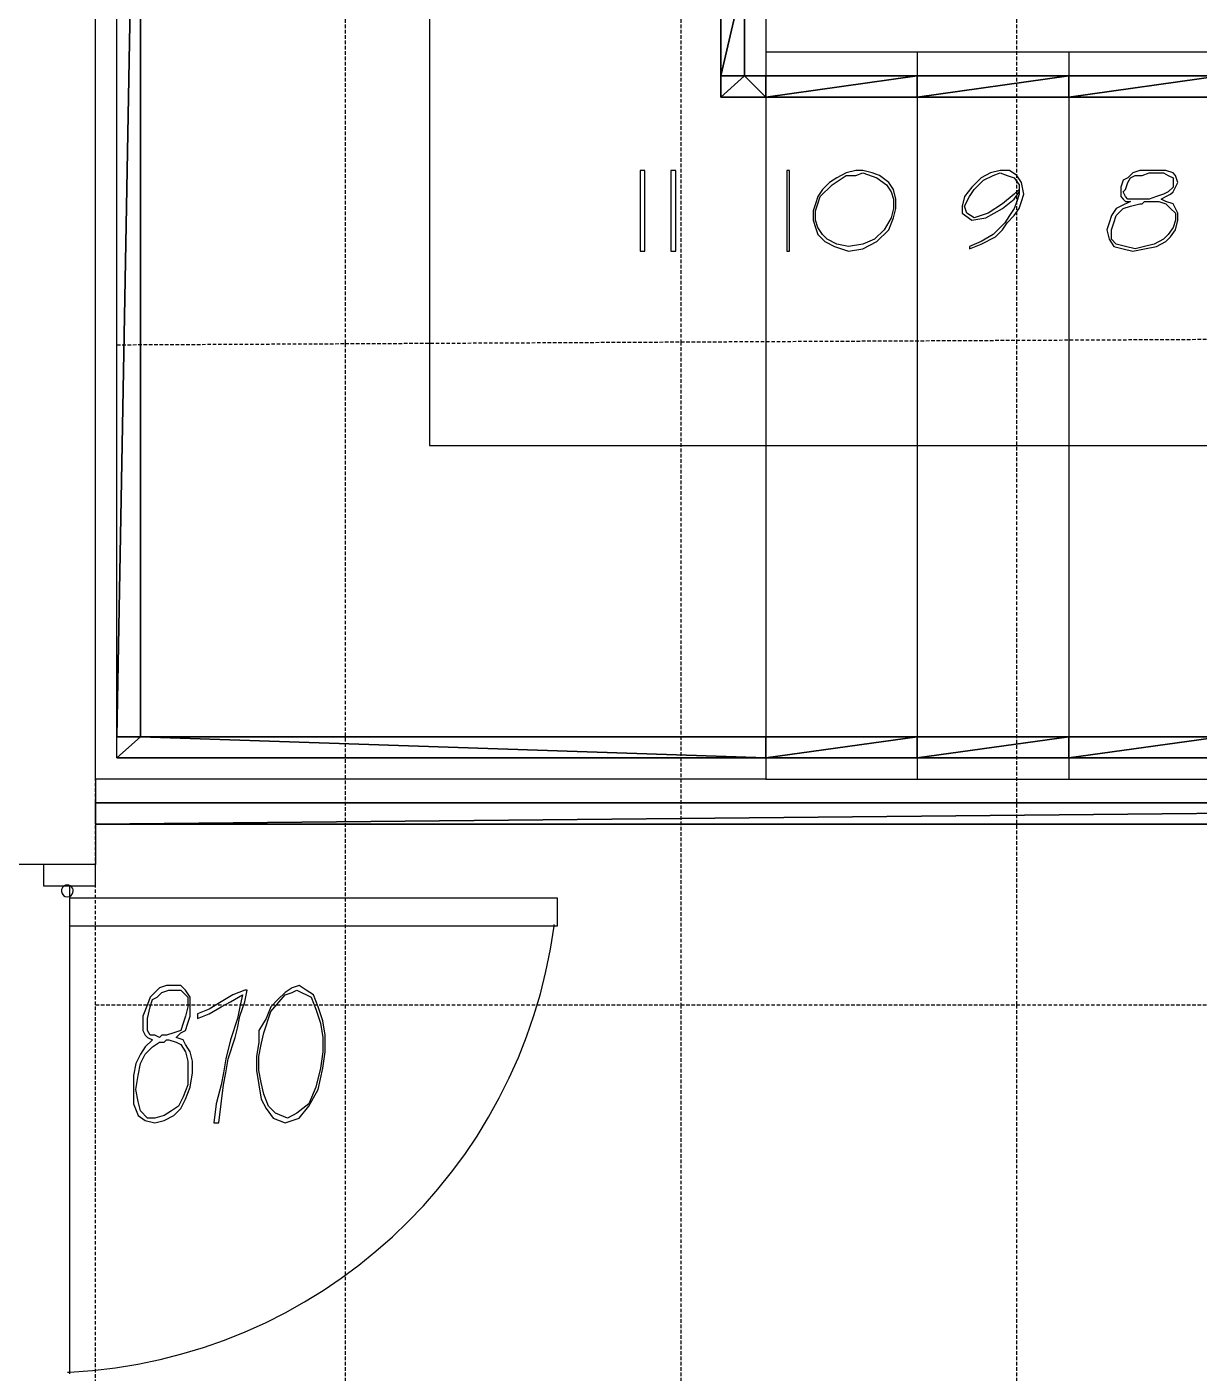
# Model space of a CAD drawing. Header units: millimetres. Extents: x -105583 to -84239, y 226362 to 247787.
# Drawn here: x -99809 to -97714, y 233292 to 235698 of the extents above; entities that cross this region are included whole.
import ezdxf

# ---------------------------------------------------------------- set-up
doc = ezdxf.new("R2010")
doc.units = ezdxf.units.MM
doc.header["$LTSCALE"] = 25.4
doc.linetypes.add('HIDDEN', pattern=[0.375, 0.25, -0.125])
doc.layers.get('0').update_dxf_attribs({"true_color": 0xff5454})
for name, color, linetype, true_color in [('02_Lvl_1', 7, 'Continuous', 0x009987), ('PDF_DOORS', 7, 'Continuous', 0x000000), ('PDF_PANELS', 1, 'Continuous', 0xff0000), ('PDF_PARTITIONS', 7, 'Continuous', 0x000000), ('PDF_STAIRS', 7, 'Continuous', 0x969696), ('Tiles', 7, 'HIDDEN', 0xb3b3b3)]:
    doc.layers.add(name, color=color, linetype=linetype, true_color=true_color)

# ---------------------------------------------------------------- blocks, each defined once
blk = doc.blocks.new('Group_1')
at = {"layer": 'PDF_DOORS', "color": 7, "true_color": 0xffffff}
for p, q in [((5914, 18203.3), (5914, 18165.2)), ((6007.1, 18165.2), (6007.1, 18203.3)), ((5914, 18165.2), (5950.9, 18165.2)), ((5950.9, 18165.2), (5960.5, 18165.2)), ((5960.5, 18165.2), (5960.5, 18146.5)), ((5960.5, 18165.2), (5962.3, 18165.2)), ((5960.5, 18146.5), (5960.5, 18144)), ((5960.5, 18144), (6832.6, 18144)), ((5960.5, 18144), (5960.5, 18093.2)), ((5962.3, 18165.2), (6007.1, 18165.2)), ((6832.6, 18144), (6832.6, 18093.2)), ((5960.5, 18093.2), (5960.5, 17296.1)), ((6826.7, 18093.2), (5960.5, 18093.2)), ((6832.6, 18093.2), (6826.7, 18093.2)), ((5960.5, 17296.1), (5960.5, 17293.1))]:
    blk.add_line(p, q, dxfattribs=at)
for centre, radius, start, end in [((5956.6, 18156.3), 10.6, 57.3389, 122.6611), ((5956.6, 18156.3), 10.6, 122.6611, 291.8165), ((5956.6, 18156.3), 10.6, 291.8165, 0), ((5956.6, 18156.3), 10.6, 0, 57.3389), ((5914.3, 18215.6), 920.7, 272.8808, 352.3645), ((5914.3, 18215.6), 920.7, 352.3645, 352.5568), ((5914.3, 18215.6), 920.7, 272.6532, 272.8808)]:
    blk.add_arc(centre, radius, start, end, dxfattribs=at)
at = {"layer": 'PDF_PANELS', "color": 7, "true_color": 0xffffff}
for p, q in [((6007.1, 18355.7), (6007.1, 18351.5)), ((6007.1, 18351.5), (6007.1, 18326.1)), ((6007.1, 18326.1), (6007.1, 18313.4)), ((6007.1, 18313.4), (6007.1, 18275.3)), ((6007.1, 18275.3), (6007.1, 18203.3)), ((5914, 18203.3), (5854.7, 18203.3)), ((6007.1, 18203.3), (5914, 18203.3))]:
    blk.add_line(p, q, dxfattribs=at)
at = {"layer": 'PDF_PARTITIONS', "color": 7, "true_color": 0xffffff}
for p, q in [((6112.9, 17974.7), (6104.5, 17966.2)), ((6121.4, 17983.2), (6112.9, 17974.7)), ((6117.2, 17966.2), (6125.6, 17974.7)), ((6134.1, 17987.4), (6121.4, 17983.2)), ((6125.6, 17974.7), (6138.3, 17978.9)), ((6146.8, 17987.4), (6134.1, 17987.4)), ((6138.3, 17978.9), (6146.8, 17978.9)), ((6159.5, 17987.4), (6146.8, 17987.4)), ((6146.8, 17978.9), (6159.5, 17978.9)), ((6168, 17978.9), (6159.5, 17987.4)), ((6159.5, 17978.9), (6163.7, 17974.7)), ((6163.7, 17974.7), (6172.2, 17966.2)), ((6176.4, 17966.2), (6168, 17978.9)), ((6273.8, 17978.9), (6252.6, 17970.5)), ((6273.8, 17957.8), (6278, 17978.9)), ((6278, 17978.9), (6273.8, 17978.9)), ((6345.8, 17974.7), (6333.1, 17962)), ((6358.5, 17983.2), (6345.8, 17974.7)), ((6345.8, 17970.5), (6358.5, 17974.7)), ((6371.2, 17987.4), (6358.5, 17983.2)), ((6358.5, 17974.7), (6366.9, 17978.9)), ((6366.9, 17978.9), (6392.3, 17966.2)), ((6383.9, 17978.9), (6371.2, 17987.4)), ((6396.6, 17970.5), (6383.9, 17978.9)), ((6100.2, 17953.5), (6091.8, 17932.4)), ((6104.5, 17966.2), (6100.2, 17953.5)), ((6100.2, 17928.1), (6104.5, 17949.3)), ((6104.5, 17949.3), (6108.7, 17962)), ((6108.7, 17962), (6117.2, 17966.2)), ((6172.2, 17949.3), (6168, 17932.4)), ((6172.2, 17966.2), (6172.2, 17949.3)), ((6176.4, 17949.3), (6176.4, 17966.2)), ((6176.4, 17932.4), (6176.4, 17949.3)), ((6231.5, 17957.8), (6210.3, 17945.1)), ((6210.3, 17936.6), (6231.5, 17949.3)), ((6252.6, 17970.5), (6231.5, 17957.8)), ((6231.5, 17949.3), (6248.4, 17957.8)), ((6248.4, 17957.8), (6269.6, 17970.5)), ((6265.3, 17949.3), (6261.1, 17928.1)), ((6269.6, 17970.5), (6265.3, 17949.3)), ((6265.3, 17932.4), (6273.8, 17957.8)), ((6320.4, 17949.3), (6311.9, 17928.1)), ((6320.4, 17940.8), (6345.8, 17970.5)), ((6333.1, 17962), (6320.4, 17949.3)), ((6392.3, 17966.2), (6400.8, 17945.1)), ((6405, 17949.3), (6396.6, 17970.5)), ((6413.5, 17923.9), (6405, 17949.3)), ((6091.8, 17932.4), (6091.8, 17919.7)), ((6100.2, 17915.4), (6100.2, 17928.1)), ((6168, 17932.4), (6163.7, 17919.7)), ((6172.2, 17919.7), (6176.4, 17932.4)), ((6210.3, 17945.1), (6189.1, 17936.6)), ((6189.1, 17936.6), (6189.1, 17928.1)), ((6189.1, 17928.1), (6210.3, 17936.6)), ((6261.1, 17928.1), (6248.4, 17890)), ((6261.1, 17911.2), (6265.3, 17932.4)), ((6311.9, 17928.1), (6299.2, 17907)), ((6307.7, 17902.7), (6320.4, 17940.8)), ((6400.8, 17945.1), (6409.3, 17919.7)), ((6091.8, 17919.7), (6091.8, 17907)), ((6091.8, 17907), (6096, 17898.5)), ((6100.2, 17907), (6100.2, 17915.4)), ((6104.5, 17898.5), (6100.2, 17907)), ((6146.8, 17902.7), (6134.1, 17898.5)), ((6159.5, 17907), (6146.8, 17902.7)), ((6151, 17894.3), (6159.5, 17902.7)), ((6163.7, 17919.7), (6159.5, 17907)), ((6159.5, 17902.7), (6168, 17907)), ((6168, 17907), (6172.2, 17919.7)), ((6256.9, 17894.3), (6261.1, 17911.2)), ((6299.2, 17907), (6299.2, 17885.8)), ((6303.4, 17881.6), (6307.7, 17902.7)), ((6409.3, 17919.7), (6413.5, 17894.3)), ((6417.7, 17898.5), (6413.5, 17923.9)), ((6096, 17877.3), (6087.5, 17864.6)), ((6096, 17898.5), (6100.2, 17894.3)), ((6108.7, 17890), (6096, 17877.3)), ((6096, 17864.6), (6108.7, 17877.3)), ((6100.2, 17894.3), (6108.7, 17890)), ((6112.9, 17898.5), (6104.5, 17898.5)), ((6108.7, 17877.3), (6121.4, 17885.8)), ((6121.4, 17894.3), (6112.9, 17898.5)), ((6125.6, 17898.5), (6121.4, 17894.3)), ((6121.4, 17885.8), (6125.6, 17885.8)), ((6129.9, 17898.5), (6125.6, 17898.5)), ((6125.6, 17885.8), (6129.9, 17885.8)), ((6134.1, 17898.5), (6129.9, 17898.5)), ((6129.9, 17885.8), (6134.1, 17890)), ((6134.1, 17890), (6138.3, 17890)), ((6138.3, 17890), (6151, 17885.8)), ((6163.7, 17890), (6151, 17894.3)), ((6151, 17885.8), (6159.5, 17881.6)), ((6159.5, 17881.6), (6168, 17868.9)), ((6168, 17881.6), (6163.7, 17890)), ((6176.4, 17868.9), (6168, 17881.6)), ((6248.4, 17890), (6239.9, 17856.2)), ((6244.2, 17856.2), (6256.9, 17894.3)), ((6299.2, 17885.8), (6295, 17860.4)), ((6299.2, 17860.4), (6303.4, 17881.6)), ((6413.5, 17894.3), (6413.5, 17868.9)), ((6417.7, 17868.9), (6417.7, 17898.5)), ((6087.5, 17864.6), (6079.1, 17847.7)), ((6087.5, 17847.7), (6096, 17864.6)), ((6168, 17868.9), (6172.2, 17851.9)), ((6180.7, 17851.9), (6176.4, 17868.9)), ((6239.9, 17856.2), (6235.7, 17830.8)), ((6239.9, 17830.8), (6244.2, 17856.2)), ((6295, 17860.4), (6295, 17835)), ((6299.2, 17835), (6299.2, 17860.4)), ((6413.5, 17868.9), (6409.3, 17839.2)), ((6413.5, 17839.2), (6417.7, 17868.9)), ((6079.1, 17847.7), (6074.8, 17826.5)), ((6083.3, 17826.5), (6087.5, 17847.7)), ((6172.2, 17851.9), (6172.2, 17835)), ((6172.2, 17835), (6172.2, 17809.6)), ((6176.4, 17805.4), (6180.7, 17830.8)), ((6180.7, 17830.8), (6180.7, 17851.9)), ((6235.7, 17830.8), (6231.5, 17809.6)), ((6235.7, 17809.6), (6239.9, 17830.8)), ((6295, 17835), (6299.2, 17809.6)), ((6303.4, 17813.8), (6299.2, 17835)), ((6409.3, 17839.2), (6400.8, 17805.4)), ((6405, 17801.1), (6413.5, 17839.2)), ((6074.8, 17826.5), (6074.8, 17801.1)), ((6079.1, 17801.1), (6083.3, 17826.5)), ((6172.2, 17809.6), (6163.7, 17788.4)), ((6168, 17784.2), (6176.4, 17805.4)), ((6231.5, 17809.6), (6223, 17775.7)), ((6231.5, 17775.7), (6235.7, 17809.6)), ((6299.2, 17809.6), (6303.4, 17784.2)), ((6307.7, 17792.7), (6303.4, 17813.8)), ((6400.8, 17805.4), (6388.1, 17775.7)), ((6074.8, 17801.1), (6074.8, 17775.7)), ((6083.3, 17780), (6079.1, 17801.1)), ((6163.7, 17788.4), (6155.3, 17771.5)), ((6159.5, 17767.3), (6168, 17784.2)), ((6303.4, 17784.2), (6311.9, 17767.3)), ((6316.1, 17771.5), (6307.7, 17792.7)), ((6388.1, 17771.5), (6405, 17801.1)), ((6074.8, 17775.7), (6083.3, 17754.6)), ((6087.5, 17763), (6083.3, 17780)), ((6100.2, 17750.3), (6087.5, 17763)), ((6142.6, 17763), (6129.9, 17754.6)), ((6155.3, 17771.5), (6142.6, 17763)), ((6146.8, 17754.6), (6159.5, 17767.3)), ((6223, 17775.7), (6218.8, 17741.9)), ((6227.2, 17741.9), (6231.5, 17775.7)), ((6311.9, 17767.3), (6324.6, 17750.3)), ((6328.8, 17758.8), (6316.1, 17771.5)), ((6350, 17750.3), (6328.8, 17758.8)), ((6366.9, 17758.8), (6350, 17750.3)), ((6388.1, 17775.7), (6366.9, 17758.8)), ((6371.2, 17750.3), (6388.1, 17771.5)), ((6083.3, 17754.6), (6096, 17746.1)), ((6096, 17746.1), (6112.9, 17741.9)), ((6112.9, 17750.3), (6100.2, 17750.3)), ((6129.9, 17754.6), (6112.9, 17750.3)), ((6112.9, 17741.9), (6129.9, 17746.1)), ((6129.9, 17746.1), (6146.8, 17754.6)), ((6218.8, 17741.9), (6227.2, 17741.9)), ((6324.6, 17750.3), (6345.8, 17741.9)), ((6345.8, 17741.9), (6371.2, 17750.3))]:
    blk.add_line(p, q, dxfattribs=at)
at = {"layer": 'PDF_STAIRS', "color": 7, "true_color": 0xffffff}
for p, q in [((6007.1, 19414), (6007.1, 20751.8)), ((6045.2, 18431.9), (6045.2, 20751.8)), ((6087.5, 18431.9), (6087.5, 20751.8)), ((6604, 20353.8), (6604, 18952.6)), ((7124.7, 19795), (7124.7, 19613)), ((7167, 19613), (7167, 19795)), ((7205.1, 19752.7), (7205.1, 19655.3)), ((7476.1, 19655.3), (7205.1, 19655.3)), ((7205.1, 19655.3), (7205.1, 19613)), ((7476.1, 19655.3), (7476.1, 19613)), ((7747, 19655.3), (7476.1, 19655.3)), ((8017.9, 19655.3), (7747, 19655.3)), ((7747, 19655.3), (7747, 19613)), ((7124.7, 19613), (7124.7, 19574.9)), ((7205.1, 19613), (7205.1, 19574.9)), ((7205.1, 19613), (7205.1, 19574.9)), ((7476.1, 19613), (7476.1, 19574.9)), ((7476.1, 19613), (7476.1, 19574.9)), ((7747, 19613), (7747, 19574.9)), ((7747, 19613), (7747, 19574.9)), ((7124.7, 19574.9), (7205.1, 19574.9)), ((7205.1, 19574.9), (7205.1, 18952.6)), ((7205.1, 19574.9), (7476.1, 19574.9)), ((7476.1, 19574.9), (7476.1, 18952.6)), ((7476.1, 19574.9), (7747, 19574.9)), ((7747, 19574.9), (7747, 18952.6)), ((7747, 19574.9), (8017.9, 19574.9)), ((6980.8, 19443.7), (6980.8, 19422.5)), ((6989.2, 19443.7), (6980.8, 19443.7)), ((6989.2, 19422.5), (6989.2, 19443.7)), ((7044.3, 19443.7), (7035.8, 19443.7)), ((7035.8, 19443.7), (7035.8, 19422.5)), ((7044.3, 19422.5), (7044.3, 19443.7)), ((7243.2, 19443.7), (7243.2, 19422.5)), ((7247.5, 19443.7), (7243.2, 19443.7)), ((7247.5, 19422.5), (7247.5, 19443.7)), ((7366, 19443.7), (7349.1, 19439.4)), ((7378.7, 19443.7), (7366, 19443.7)), ((7395.6, 19439.4), (7378.7, 19443.7)), ((7624.2, 19443.7), (7607.3, 19439.4)), ((7641.2, 19443.7), (7624.2, 19443.7)), ((7653.9, 19435.2), (7641.2, 19443.7)), ((7874, 19443.7), (7861.3, 19439.4)), ((7890.9, 19443.7), (7874, 19443.7)), ((7907.9, 19443.7), (7890.9, 19443.7)), ((7920.6, 19443.7), (7907.9, 19443.7)), ((7933.3, 19439.4), (7920.6, 19443.7)), ((6980.8, 19422.5), (6980.8, 19405.6)), ((6989.2, 19405.6), (6989.2, 19422.5)), ((7035.8, 19422.5), (7035.8, 19405.6)), ((7044.3, 19405.6), (7044.3, 19422.5)), ((7243.2, 19422.5), (7243.2, 19405.6)), ((7247.5, 19405.6), (7247.5, 19422.5)), ((7302.5, 19397.1), (7323.7, 19418.3)), ((7319.4, 19422.5), (7306.7, 19409.8)), ((7332.1, 19431), (7319.4, 19422.5)), ((7323.7, 19418.3), (7349.1, 19435.2)), ((7349.1, 19439.4), (7332.1, 19431)), ((7349.1, 19435.2), (7366, 19435.2)), ((7366, 19435.2), (7378.7, 19439.4)), ((7378.7, 19439.4), (7404.1, 19431)), ((7408.3, 19435.2), (7395.6, 19439.4)), ((7404.1, 19431), (7421, 19418.3)), ((7425.3, 19422.5), (7408.3, 19435.2)), ((7421, 19418.3), (7429.5, 19405.6)), ((7433.7, 19409.8), (7425.3, 19422.5)), ((7590.4, 19431), (7573.4, 19414)), ((7577.7, 19409.8), (7594.6, 19426.7)), ((7607.3, 19439.4), (7590.4, 19431)), ((7594.6, 19426.7), (7611.5, 19435.2)), ((7611.5, 19435.2), (7624.2, 19439.4)), ((7624.2, 19439.4), (7636.9, 19435.2)), ((7636.9, 19435.2), (7649.6, 19431)), ((7649.6, 19431), (7658.1, 19418.3)), ((7662.3, 19422.5), (7653.9, 19435.2)), ((7658.1, 19418.3), (7658.1, 19409.8)), ((7666.6, 19401.3), (7662.3, 19422.5)), ((7844.4, 19426.7), (7840.1, 19414)), ((7852.8, 19431), (7844.4, 19426.7)), ((7848.6, 19409.8), (7852.8, 19422.5)), ((7861.3, 19439.4), (7852.8, 19431)), ((7852.8, 19422.5), (7857.1, 19431)), ((7857.1, 19431), (7865.5, 19435.2)), ((7865.5, 19435.2), (7878.2, 19435.2)), ((7878.2, 19435.2), (7890.9, 19439.4)), ((7890.9, 19439.4), (7903.6, 19439.4)), ((7903.6, 19439.4), (7916.3, 19439.4)), ((7916.3, 19439.4), (7924.8, 19435.2)), ((7924.8, 19435.2), (7933.3, 19431)), ((7937.5, 19435.2), (7933.3, 19439.4)), ((7933.3, 19431), (7933.3, 19422.5)), ((7933.3, 19422.5), (7933.3, 19414)), ((7941.7, 19422.5), (7937.5, 19435.2)), ((7937.5, 19414), (7941.7, 19422.5)), ((6007.1, 18355.7), (6007.1, 19414)), ((6980.8, 19405.6), (6980.8, 19388.6)), ((6989.2, 19388.6), (6989.2, 19405.6)), ((7035.8, 19405.6), (7035.8, 19388.6)), ((7044.3, 19388.6), (7044.3, 19405.6)), ((7243.2, 19405.6), (7243.2, 19388.6)), ((7247.5, 19388.6), (7247.5, 19405.6)), ((7298.3, 19397.1), (7294, 19384.4)), ((7306.7, 19409.8), (7298.3, 19397.1)), ((7298.3, 19384.4), (7302.5, 19397.1)), ((7429.5, 19405.6), (7433.7, 19392.9)), ((7438, 19392.9), (7433.7, 19409.8)), ((7433.7, 19392.9), (7433.7, 19375.9)), ((7438, 19375.9), (7438, 19392.9)), ((7560.7, 19397.1), (7556.5, 19380.2)), ((7573.4, 19414), (7560.7, 19397.1)), ((7560.7, 19380.2), (7569.2, 19397.1)), ((7569.2, 19397.1), (7577.7, 19409.8)), ((7649.6, 19401.3), (7628.5, 19384.4)), ((7628.5, 19375.9), (7649.6, 19392.9)), ((7658.1, 19409.8), (7649.6, 19401.3)), ((7649.6, 19392.9), (7658.1, 19405.6)), ((7658.1, 19401.3), (7653.9, 19388.6)), ((7658.1, 19409.8), (7658.1, 19405.6)), ((7658.1, 19405.6), (7658.1, 19401.3)), ((7662.3, 19388.6), (7666.6, 19401.3)), ((7840.1, 19414), (7840.1, 19405.6)), ((7840.1, 19405.6), (7840.1, 19397.1)), ((7840.1, 19397.1), (7844.4, 19392.9)), ((7844.4, 19405.6), (7848.6, 19409.8)), ((7848.6, 19397.1), (7844.4, 19405.6)), ((7844.4, 19392.9), (7848.6, 19388.6)), ((7852.8, 19392.9), (7848.6, 19397.1)), ((7861.3, 19392.9), (7852.8, 19392.9)), ((7874, 19392.9), (7861.3, 19392.9)), ((7878.2, 19392.9), (7874, 19392.9)), ((7882.5, 19392.9), (7878.2, 19392.9)), ((7886.7, 19392.9), (7882.5, 19392.9)), ((7890.9, 19392.9), (7886.7, 19392.9)), ((7903.6, 19397.1), (7890.9, 19392.9)), ((7916.3, 19401.3), (7903.6, 19397.1)), ((7912.1, 19392.9), (7920.6, 19397.1)), ((7920.6, 19388.6), (7912.1, 19392.9)), ((7924.8, 19405.6), (7916.3, 19401.3)), ((7920.6, 19397.1), (7929, 19401.3)), ((7933.3, 19414), (7924.8, 19405.6)), ((7929, 19401.3), (7933.3, 19405.6)), ((7933.3, 19405.6), (7937.5, 19414)), ((6980.8, 19388.6), (6980.8, 19371.7)), ((6980.8, 19371.7), (6980.8, 19354.8)), ((6989.2, 19371.7), (6989.2, 19388.6)), ((6989.2, 19354.8), (6989.2, 19371.7)), ((7035.8, 19388.6), (7035.8, 19371.7)), ((7035.8, 19371.7), (7035.8, 19354.8)), ((7044.3, 19371.7), (7044.3, 19388.6)), ((7044.3, 19354.8), (7044.3, 19371.7)), ((7243.2, 19388.6), (7243.2, 19371.7)), ((7243.2, 19371.7), (7243.2, 19354.8)), ((7247.5, 19371.7), (7247.5, 19388.6)), ((7247.5, 19354.8), (7247.5, 19371.7)), ((7294, 19384.4), (7289.8, 19371.7)), ((7289.8, 19371.7), (7289.8, 19354.8)), ((7294, 19371.7), (7298.3, 19384.4)), ((7294, 19354.8), (7294, 19371.7)), ((7433.7, 19375.9), (7429.5, 19359)), ((7433.7, 19359), (7438, 19375.9)), ((7556.5, 19380.2), (7556.5, 19367.5)), ((7565, 19367.5), (7560.7, 19380.2)), ((7598.8, 19359), (7628.5, 19375.9)), ((7628.5, 19384.4), (7603.1, 19367.5)), ((7649.6, 19375.9), (7641.2, 19363.2)), ((7653.9, 19388.6), (7649.6, 19375.9)), ((7649.6, 19363.2), (7658.1, 19375.9)), ((7658.1, 19375.9), (7662.3, 19388.6)), ((7831.7, 19375.9), (7823.2, 19363.2)), ((7840.1, 19380.2), (7831.7, 19375.9)), ((7831.7, 19363.2), (7844.4, 19375.9)), ((7857.1, 19388.6), (7840.1, 19380.2)), ((7844.4, 19375.9), (7857.1, 19380.2)), ((7848.6, 19388.6), (7857.1, 19388.6)), ((7857.1, 19380.2), (7874, 19384.4)), ((7874, 19384.4), (7878.2, 19384.4)), ((7878.2, 19384.4), (7882.5, 19388.6)), ((7882.5, 19388.6), (7886.7, 19388.6)), ((7886.7, 19388.6), (7890.9, 19388.6)), ((7890.9, 19388.6), (7907.9, 19388.6)), ((7907.9, 19388.6), (7920.6, 19384.4)), ((7933.3, 19384.4), (7920.6, 19388.6)), ((7920.6, 19384.4), (7929, 19375.9)), ((7929, 19375.9), (7937.5, 19367.5)), ((7937.5, 19375.9), (7933.3, 19384.4)), ((7941.7, 19367.5), (7937.5, 19375.9)), ((6980.8, 19354.8), (6980.8, 19337.8)), ((6989.2, 19337.8), (6989.2, 19354.8)), ((7035.8, 19354.8), (7035.8, 19337.8)), ((7044.3, 19337.8), (7044.3, 19354.8)), ((7243.2, 19354.8), (7243.2, 19337.8)), ((7247.5, 19337.8), (7247.5, 19354.8)), ((7289.8, 19354.8), (7294, 19342.1)), ((7298.3, 19342.1), (7294, 19354.8)), ((7429.5, 19359), (7416.8, 19337.8)), ((7425.3, 19337.8), (7433.7, 19359)), ((7556.5, 19367.5), (7573.4, 19354.8)), ((7577.7, 19359), (7565, 19367.5)), ((7573.4, 19354.8), (7598.8, 19359)), ((7603.1, 19367.5), (7577.7, 19359)), ((7632.7, 19350.5), (7611.5, 19329.4)), ((7628.5, 19337.8), (7636.9, 19350.5)), ((7641.2, 19363.2), (7632.7, 19350.5)), ((7636.9, 19350.5), (7649.6, 19363.2)), ((7819, 19350.5), (7814.7, 19337.8)), ((7823.2, 19363.2), (7819, 19350.5)), ((7823.2, 19337.8), (7827.4, 19350.5)), ((7827.4, 19350.5), (7831.7, 19363.2)), ((7937.5, 19354.8), (7933.3, 19342.1)), ((7937.5, 19367.5), (7937.5, 19354.8)), ((7937.5, 19337.8), (7941.7, 19354.8)), ((7941.7, 19354.8), (7941.7, 19367.5)), ((6980.8, 19337.8), (6980.8, 19316.7)), ((6989.2, 19316.7), (6989.2, 19337.8)), ((7035.8, 19337.8), (7035.8, 19316.7)), ((7044.3, 19316.7), (7044.3, 19337.8)), ((7243.2, 19337.8), (7243.2, 19316.7)), ((7247.5, 19316.7), (7247.5, 19337.8)), ((7294, 19342.1), (7298.3, 19329.4)), ((7306.7, 19329.4), (7298.3, 19342.1)), ((7298.3, 19329.4), (7311, 19316.7)), ((7315.2, 19320.9), (7306.7, 19329.4)), ((7332.1, 19312.4), (7315.2, 19320.9)), ((7399.9, 19320.9), (7378.7, 19312.4)), ((7416.8, 19337.8), (7399.9, 19320.9)), ((7404.1, 19316.7), (7425.3, 19337.8)), ((7611.5, 19329.4), (7590.4, 19316.7)), ((7590.4, 19312.4), (7615.8, 19325.1)), ((7615.8, 19325.1), (7628.5, 19337.8)), ((7814.7, 19337.8), (7819, 19320.9)), ((7819, 19320.9), (7827.4, 19308.2)), ((7823.2, 19320.9), (7823.2, 19337.8)), ((7831.7, 19312.4), (7823.2, 19320.9)), ((7916.3, 19320.9), (7899.4, 19312.4)), ((7924.8, 19329.4), (7916.3, 19320.9)), ((7920.6, 19316.7), (7929, 19325.1)), ((7933.3, 19342.1), (7924.8, 19329.4)), ((7929, 19325.1), (7937.5, 19337.8)), ((6980.8, 19316.7), (6980.8, 19299.7)), ((6980.8, 19299.7), (6989.2, 19299.7)), ((6989.2, 19299.7), (6989.2, 19316.7)), ((7035.8, 19316.7), (7035.8, 19299.7)), ((7035.8, 19299.7), (7044.3, 19299.7)), ((7044.3, 19299.7), (7044.3, 19316.7)), ((7243.2, 19316.7), (7243.2, 19299.7)), ((7243.2, 19299.7), (7247.5, 19299.7)), ((7247.5, 19299.7), (7247.5, 19316.7)), ((7311, 19316.7), (7327.9, 19308.2)), ((7327.9, 19308.2), (7353.3, 19299.7)), ((7353.3, 19308.2), (7332.1, 19312.4)), ((7378.7, 19312.4), (7353.3, 19308.2)), ((7353.3, 19299.7), (7378.7, 19304)), ((7378.7, 19304), (7404.1, 19316.7)), ((7590.4, 19316.7), (7569.2, 19308.2)), ((7569.2, 19304), (7590.4, 19312.4)), ((7569.2, 19308.2), (7569.2, 19304)), ((7827.4, 19308.2), (7844.4, 19304)), ((7848.6, 19308.2), (7831.7, 19312.4)), ((7844.4, 19304), (7861.3, 19299.7)), ((7865.5, 19304), (7848.6, 19308.2)), ((7861.3, 19299.7), (7882.5, 19304)), ((7882.5, 19308.2), (7865.5, 19304)), ((7899.4, 19312.4), (7882.5, 19308.2)), ((7882.5, 19304), (7903.6, 19308.2)), ((7903.6, 19308.2), (7920.6, 19316.7)), ((6604, 18952.6), (7205.1, 18952.6)), ((7205.1, 18952.6), (7476.1, 18952.6)), ((7205.1, 18952.6), (7205.1, 18431.9)), ((7476.1, 18952.6), (7476.1, 18431.9)), ((7476.1, 18952.6), (7747, 18952.6)), ((7747, 18952.6), (7747, 18431.9)), ((7747, 18952.6), (8017.9, 18952.6)), ((6045.2, 18393.8), (6045.2, 18431.9)), ((7205.1, 18431.9), (7205.1, 18393.8)), ((7205.1, 18431.9), (7205.1, 18393.8)), ((7476.1, 18431.9), (7476.1, 18393.8)), ((7476.1, 18431.9), (7476.1, 18393.8)), ((7747, 18431.9), (7747, 18393.8)), ((7747, 18431.9), (7747, 18393.8)), ((6045.2, 18393.8), (7205.1, 18393.8)), ((7205.1, 18393.8), (7205.1, 18355.7)), ((7205.1, 18393.8), (7476.1, 18393.8)), ((7476.1, 18393.8), (7476.1, 18355.7)), ((7476.1, 18393.8), (7747, 18393.8)), ((7747, 18393.8), (7747, 18355.7)), ((7747, 18393.8), (8017.9, 18393.8)), ((7205.1, 18355.7), (6007.1, 18355.7)), ((7205.1, 18355.7), (7476.1, 18355.7)), ((7476.1, 18355.7), (7747, 18355.7)), ((7747, 18355.7), (8017.9, 18355.7)), ((6007.1, 18275.3), (9131.3, 18275.3))]:
    blk.add_line(p, q, dxfattribs=at)
at = {"layer": 'PDF_STAIRS', "color": 0}
for p, q in [((7167, 19613), (7124.7, 19613)), ((7167, 19613), (7124.7, 19613)), ((7205.1, 19613), (7167, 19613)), ((7476.1, 19613), (7205.1, 19613)), ((7747, 19613), (7476.1, 19613)), ((8017.9, 19613), (7747, 19613)), ((6087.5, 18431.9), (6045.2, 18431.9)), ((6087.5, 18431.9), (6045.2, 18431.9)), ((7205.1, 18431.9), (6087.5, 18431.9)), ((7476.1, 18431.9), (7205.1, 18431.9)), ((7747, 18431.9), (7476.1, 18431.9)), ((8017.9, 18431.9), (7747, 18431.9)), ((9944.1, 18313.4), (6007.1, 18313.4))]:
    blk.add_line(p, q, dxfattribs=at)
at = {"layer": 'PDF_STAIRS', "color": 7, "true_color": 0xffffff}
mesh = blk.add_polyface(dxfattribs=at)
corners = [(6087.5, 20751.8), (6045.2, 18431.9), (6045.2, 20751.8), (6087.5, 18431.9)]
mesh.append_faces([[corners[k] for k in face] for face in [(0, 1, 2), (1, 0, 3)]], dxfattribs={"vtx0": -1, "color": 7})
mesh = blk.add_polyface(dxfattribs=at)
corners = [(7167, 19795), (7124.7, 19613), (7124.7, 19795), (7167, 19613)]
mesh.append_faces([[corners[k] for k in face] for face in [(0, 1, 2), (1, 0, 3)]], dxfattribs={"vtx0": -1, "color": 7})
mesh = blk.add_polyface(dxfattribs=at)
corners = [(7167, 19613), (7124.7, 19574.9), (7124.7, 19613), (7205.1, 19574.9), (7205.1, 19613)]
mesh.append_faces([[corners[k] for k in face] for face in [(0, 1, 2), (3, 0, 4)]], dxfattribs={"vtx0": -1, "color": 7})
mesh.append_faces([[corners[k] for k in face] for face in [(1, 0, 3)]], dxfattribs={"vtx0": -1, "vtx1": -1, "color": 7})
mesh = blk.add_polyface(dxfattribs=at)
corners = [(7476.1, 19613), (7205.1, 19574.9), (7205.1, 19613), (7476.1, 19574.9)]
mesh.append_faces([[corners[k] for k in face] for face in [(0, 1, 2), (1, 0, 3)]], dxfattribs={"vtx0": -1, "color": 7})
mesh = blk.add_polyface(dxfattribs=at)
corners = [(7747, 19613), (7476.1, 19574.9), (7476.1, 19613), (7747, 19574.9)]
mesh.append_faces([[corners[k] for k in face] for face in [(0, 1, 2), (1, 0, 3)]], dxfattribs={"vtx0": -1, "color": 7})
mesh = blk.add_polyface(dxfattribs=at)
corners = [(8017.9, 19613), (7747, 19574.9), (7747, 19613), (8017.9, 19574.9)]
mesh.append_faces([[corners[k] for k in face] for face in [(0, 1, 2), (1, 0, 3)]], dxfattribs={"vtx0": -1, "color": 7})
mesh = blk.add_polyface(dxfattribs=at)
corners = [(6087.5, 18431.9), (6045.2, 18393.8), (6045.2, 18431.9), (7205.1, 18393.8), (7205.1, 18431.9)]
mesh.append_faces([[corners[k] for k in face] for face in [(0, 1, 2), (3, 0, 4)]], dxfattribs={"vtx0": -1, "color": 7})
mesh.append_faces([[corners[k] for k in face] for face in [(1, 0, 3)]], dxfattribs={"vtx0": -1, "vtx1": -1, "color": 7})
mesh = blk.add_polyface(dxfattribs=at)
corners = [(7476.1, 18431.9), (7205.1, 18393.8), (7205.1, 18431.9), (7476.1, 18393.8)]
mesh.append_faces([[corners[k] for k in face] for face in [(0, 1, 2), (1, 0, 3)]], dxfattribs={"vtx0": -1, "color": 7})
mesh = blk.add_polyface(dxfattribs=at)
corners = [(7747, 18431.9), (7476.1, 18393.8), (7476.1, 18431.9), (7747, 18393.8)]
mesh.append_faces([[corners[k] for k in face] for face in [(0, 1, 2), (1, 0, 3)]], dxfattribs={"vtx0": -1, "color": 7})
mesh = blk.add_polyface(dxfattribs=at)
corners = [(8017.9, 18431.9), (7747, 18393.8), (7747, 18431.9), (8017.9, 18393.8)]
mesh.append_faces([[corners[k] for k in face] for face in [(0, 1, 2), (1, 0, 3)]], dxfattribs={"vtx0": -1, "color": 7})
mesh = blk.add_polyface(dxfattribs=at)
corners = [(9944.1, 18313.4), (6007.1, 18275.3), (6007.1, 18313.4), (9131.3, 18275.3), (9986.4, 18275.3), (9986.4, 18313.4)]
mesh.append_faces([[corners[k] for k in face] for face in [(0, 1, 2), (4, 0, 5)]], dxfattribs={"vtx0": -1, "color": 7})
mesh.append_faces([[corners[k] for k in face] for face in [(1, 0, 3), (3, 0, 4)]], dxfattribs={"vtx0": -1, "vtx1": -1, "color": 7})
blk = doc.blocks.new('Group_2')
at = {"color": 0}
blk.add_blockref('Group_1', (0, 0), dxfattribs=at)
blk = doc.blocks.new('Group_5')
at = {"layer": 'Tiles', "color": 0}
for p, q in [((270173.6, 166532.2), (270173.6, 170132.2)), ((270619.9, 168932.2), (270619.9, 168131.2)), ((271219.9, 168932.2), (271219.9, 168131.2)), ((271819.9, 168932.2), (271819.9, 168131.2)), ((270619.9, 168131.2), (270619.9, 167714.1)), ((271219.9, 168131.2), (271219.9, 167717.2)), ((271819.9, 168131.2), (271819.9, 167720.2)), ((271819.9, 167720.2), (272419.9, 167723.2)), ((270211.7, 167712.1), (270619.9, 167714.1)), ((270619.9, 167714.1), (271219.9, 167717.2)), ((270619.9, 167714.1), (270619.9, 166532.2)), ((271219.9, 167717.2), (271819.9, 167720.2)), ((271219.9, 167717.2), (271219.9, 166532.2)), ((271819.9, 167720.2), (271819.9, 166532.2)), ((270173.6, 166532.2), (270619.9, 166532.2)), ((270173.6, 165332.2), (270173.6, 166532.2)), ((270619.9, 166532.2), (270619.9, 165332.2)), ((270619.9, 166532.2), (271219.9, 166532.2)), ((271219.9, 166532.2), (271219.9, 165332.2)), ((271219.9, 166532.2), (271819.9, 166532.2)), ((271819.9, 166532.2), (271819.9, 165332.2)), ((271819.9, 166532.2), (272419.9, 166532.2))]:
    blk.add_line(p, q, dxfattribs=at)
blk = doc.blocks.new('Group_49')
at = {"color": 0}
blk.add_blockref('Group_2', (-110.1, -10364.6), dxfattribs=at)
at = {"layer": 'Tiles', "color": 0}
blk.add_blockref('Group_5', (-264276.6, -158944.3), dxfattribs=at)

msp = doc.modelspace()

# ---------------------------------------------------------------- block references
at = {"layer": '02_Lvl_1', "color": 0}
msp.add_blockref('Group_49', (-105583.5, 226361.7), dxfattribs=at)

doc.saveas('drawing.dxf')
